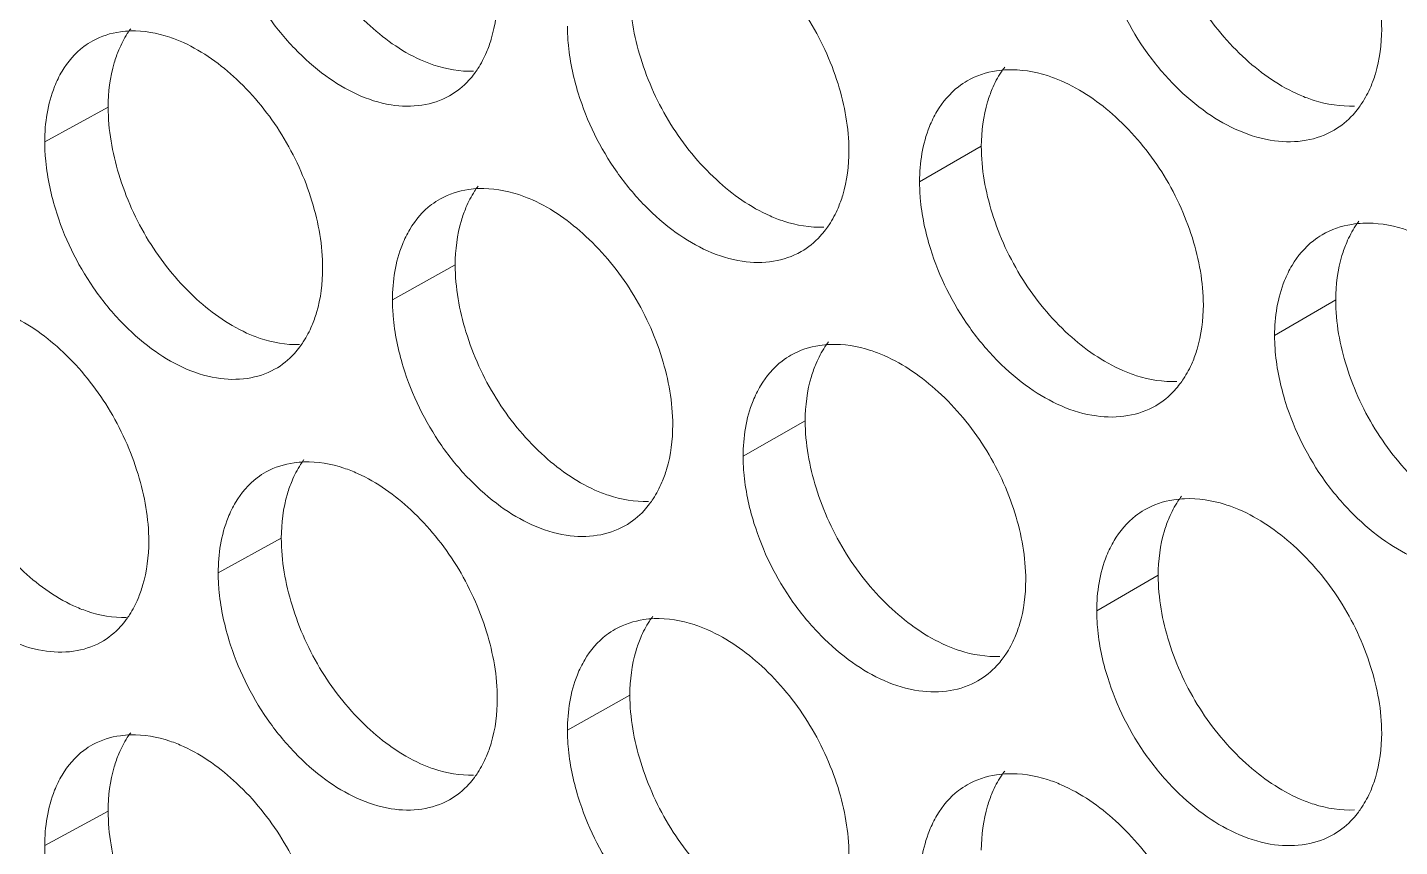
# Model space of a CAD drawing. Header units: millimetres. Extents: x 1177 to 4147, y 93 to 2194.
# Drawn here: x 2599.74 to 2615.09, y 970.61 to 979.78 of the extents above; entities that cross this region are included whole.
import ezdxf

# ---------------------------------------------------------------- set-up
doc = ezdxf.new("R2010")
doc.units = ezdxf.units.MM
doc.header["$LTSCALE"] = 0.1
doc.layers.get('0').update_dxf_attribs({"lineweight": 13})
doc.layers.add('标注', color=251, linetype='Continuous', lineweight=9)

# ---------------------------------------------------------------- blocks, each defined once
blk = doc.blocks.new('02')
at = {"layer": '标注'}
for p, q in [((4484.335, 989.678), (4483.321, 989.125)), ((4484.335, 989.678), (4483.321, 989.125)), ((4498.293, 989.052), (4497.306, 988.487)), ((4489.883, 987.157), (4488.88, 986.6)), ((4489.883, 987.157), (4488.88, 986.6)), ((4503.958, 986.597), (4502.981, 986.028)), ((4495.478, 984.664), (4494.485, 984.101)), ((4495.478, 984.664), (4494.485, 984.101)), ((4487.103, 982.789), (4486.094, 982.234)), ((4501.12, 982.196), (4500.138, 981.629)), ((4501.12, 982.196), (4500.138, 981.629)), ((4492.675, 980.282), (4491.677, 979.722)), ((4484.335, 978.428), (4483.321, 977.875))]:
    blk.add_line(p, q, dxfattribs=at)
for points, knots in [([(4504.693, 990.921), (4504.693, 991.282), (4504.554, 992.032), (4504.069, 993.067), (4503.343, 993.933), (4502.731, 994.359), (4502.412, 994.496)], [0, 0, 0, 0, 0.244084, 0.506123, 0.764903, 1, 1, 1, 1]), ([(4487.103, 994.039), (4487.103, 993.677), (4487.238, 992.927), (4487.708, 991.887), (4488.413, 991.012), (4489.012, 990.577), (4489.326, 990.435)], [0, 0, 0, 0, 0.245252, 0.508241, 0.76674, 1, 1, 1, 1]), ([(4501.12, 993.446), (4501.12, 993.085), (4501.257, 992.335), (4501.739, 991.299), (4502.46, 990.432), (4503.071, 990.006), (4503.389, 989.869)], [0, 0, 0, 0, 0.244389, 0.506579, 0.765197, 1, 1, 1, 1]), ([(4496.176, 988.982), (4496.176, 989.343), (4496.039, 990.093), (4495.56, 991.131), (4494.844, 992.002), (4494.239, 992.433), (4493.923, 992.573)], [0, 0, 0, 0, 0.244599, 0.507118, 0.765827, 1, 1, 1, 1]), ([(4486.266, 992.413), (4486.403, 991.965), (4486.713, 991.323), (4487.297, 990.609), (4487.918, 990.055), (4488.634, 989.698), (4489.344, 989.682), (4489.655, 989.783), (4489.789, 989.858)], [0, 0, 0, 0, 0.289156, 0.431962, 0.567662, 0.803187, 0.90495, 1, 1, 1, 1]), ([(4500.313, 991.81), (4500.453, 991.361), (4500.774, 990.717), (4501.376, 990.008), (4502.016, 989.46), (4502.755, 989.117), (4503.479, 989.119), (4503.795, 989.23), (4503.931, 989.31)], [0, 0, 0, 0, 0.287059, 0.429226, 0.56464, 0.800871, 0.903676, 1, 1, 1, 1]), ([(4490.384, 990.556), (4490.412, 990.624), (4490.517, 990.918), (4490.556, 991.234), (4490.556, 991.473)], [0, 0, 0, 0, 0.234713, 1, 1, 1, 1]), ([(4492.675, 991.532), (4492.675, 991.171), (4492.811, 990.421), (4493.285, 989.382), (4493.997, 988.51), (4494.601, 988.078), (4494.917, 987.939)], [0, 0, 0, 0, 0.244904, 0.507573, 0.76612, 1, 1, 1, 1]), ([(4484.69, 990.896), (4484.637, 990.894), (4484.429, 990.878), (4484.225, 990.814), (4484.09, 990.74)], [0, 0, 0, 0, 0.258563, 1, 1, 1, 1]), ([(4484.69, 990.896), (4484.637, 990.894), (4484.429, 990.878), (4484.225, 990.814), (4484.09, 990.74)], [0, 0, 0, 0, 0.258563, 1, 1, 1, 1]), ([(4484.695, 990.93), (4484.676, 990.905), (4484.603, 990.799), (4484.544, 990.683), (4484.506, 990.594)], [0, 0, 0, 0, 0.243214, 1, 1, 1, 1]), ([(4484.695, 990.93), (4484.676, 990.905), (4484.603, 990.799), (4484.544, 990.683), (4484.506, 990.594)], [0, 0, 0, 0, 0.243214, 1, 1, 1, 1]), ([(4485.539, 990.71), (4485.468, 990.742), (4485.198, 990.85), (4484.903, 990.902), (4484.69, 990.896)], [0, 0, 0, 0, 0.267618, 1, 1, 1, 1]), ([(4485.539, 990.71), (4485.468, 990.742), (4485.198, 990.85), (4484.903, 990.902), (4484.69, 990.896)], [0, 0, 0, 0, 0.267618, 1, 1, 1, 1]), ([(4491.677, 990.972), (4491.677, 990.886), (4491.693, 990.524), (4491.768, 990.165), (4491.85, 989.902)], [0, 0, 0, 0, 0.238976, 1, 1, 1, 1]), ([(4504.517, 990.003), (4504.546, 990.07), (4504.653, 990.365), (4504.693, 990.682), (4504.693, 990.921)], [0, 0, 0, 0, 0.235457, 1, 1, 1, 1]), ([(4484.09, 990.74), (4484.04, 990.713), (4483.844, 990.586), (4483.688, 990.402), (4483.598, 990.251)], [0, 0, 0, 0, 0.24404, 1, 1, 1, 1]), ([(4484.09, 990.74), (4484.04, 990.713), (4483.844, 990.586), (4483.688, 990.402), (4483.598, 990.251)], [0, 0, 0, 0, 0.24404, 1, 1, 1, 1]), ([(4484.506, 990.594), (4484.477, 990.526), (4484.373, 990.232), (4484.335, 989.916), (4484.335, 989.678)], [0, 0, 0, 0, 0.234326, 1, 1, 1, 1]), ([(4484.506, 990.594), (4484.477, 990.526), (4484.373, 990.232), (4484.335, 989.916), (4484.335, 989.678)], [0, 0, 0, 0, 0.234326, 1, 1, 1, 1]), ([(4487.764, 987.103), (4487.764, 987.465), (4487.629, 988.215), (4487.157, 989.255), (4486.451, 990.13), (4485.852, 990.567), (4485.539, 990.71)], [0, 0, 0, 0, 0.245121, 0.508123, 0.76676, 1, 1, 1, 1]), ([(4487.764, 987.103), (4487.764, 987.465), (4487.629, 988.215), (4487.157, 989.255), (4486.451, 990.13), (4485.852, 990.567), (4485.539, 990.71)], [0, 0, 0, 0, 0.245121, 0.508123, 0.76676, 1, 1, 1, 1]), ([(4490.19, 990.214), (4490.209, 990.24), (4490.284, 990.348), (4490.345, 990.465), (4490.384, 990.556)], [0, 0, 0, 0, 0.24338, 1, 1, 1, 1]), ([(4489.326, 990.435), (4489.397, 990.403), (4489.668, 990.297), (4489.964, 990.245), (4490.177, 990.253)], [0, 0, 0, 0, 0.267181, 1, 1, 1, 1]), ([(4498.667, 990.317), (4498.647, 990.291), (4498.57, 990.182), (4498.507, 990.063), (4498.468, 989.97)], [0, 0, 0, 0, 0.243602, 1, 1, 1, 1]), ([(4483.598, 990.251), (4483.552, 990.174), (4483.382, 989.823), (4483.321, 989.424), (4483.321, 989.125)], [0, 0, 0, 0, 0.23034, 1, 1, 1, 1]), ([(4483.598, 990.251), (4483.552, 990.174), (4483.382, 989.823), (4483.321, 989.424), (4483.321, 989.125)], [0, 0, 0, 0, 0.23034, 1, 1, 1, 1]), ([(4489.789, 989.858), (4489.905, 989.923), (4490.048, 990.039), (4490.162, 990.177), (4490.19, 990.214)], [0, 0, 0, 0, 0.743342, 1, 1, 1, 1]), ([(4498.069, 990.099), (4498.02, 990.071), (4497.827, 989.942), (4497.673, 989.759), (4497.584, 989.609)], [0, 0, 0, 0, 0.244683, 1, 1, 1, 1]), ([(4498.704, 990.274), (4498.647, 990.272), (4498.427, 990.252), (4498.211, 990.181), (4498.069, 990.099)], [0, 0, 0, 0, 0.258662, 1, 1, 1, 1]), ([(4499.57, 990.098), (4499.498, 990.13), (4499.221, 990.235), (4498.921, 990.283), (4498.704, 990.274)], [0, 0, 0, 0, 0.266742, 1, 1, 1, 1]), ([(4501.842, 986.518), (4501.842, 986.879), (4501.704, 987.629), (4501.221, 988.665), (4500.499, 989.532), (4499.889, 989.96), (4499.57, 990.098)], [0, 0, 0, 0, 0.244255, 0.506454, 0.76521, 1, 1, 1, 1]), ([(4491.85, 989.902), (4491.988, 989.454), (4492.302, 988.811), (4492.894, 988.099), (4493.522, 987.547), (4494.247, 987.196), (4494.963, 987.187), (4495.276, 987.292), (4495.411, 987.369)], [0, 0, 0, 0, 0.288311, 0.430859, 0.566442, 0.80225, 0.904434, 1, 1, 1, 1]), ([(4498.468, 989.97), (4498.439, 989.902), (4498.333, 989.607), (4498.293, 989.291), (4498.293, 989.052)], [0, 0, 0, 0, 0.235071, 1, 1, 1, 1]), ([(4504.32, 989.661), (4504.339, 989.686), (4504.415, 989.794), (4504.477, 989.911), (4504.517, 990.003)], [0, 0, 0, 0, 0.243945, 1, 1, 1, 1]), ([(4484.335, 989.678), (4484.335, 989.316), (4484.469, 988.565), (4484.937, 987.524), (4485.639, 986.648), (4486.236, 986.211), (4486.549, 986.068)], [0, 0, 0, 0, 0.245427, 0.508577, 0.767052, 1, 1, 1, 1]), ([(4484.335, 989.678), (4484.335, 989.316), (4484.469, 988.565), (4484.937, 987.524), (4485.639, 986.648), (4486.236, 986.211), (4486.549, 986.068)], [0, 0, 0, 0, 0.245427, 0.508577, 0.767052, 1, 1, 1, 1]), ([(4503.389, 989.869), (4503.462, 989.837), (4503.74, 989.734), (4504.041, 989.686), (4504.258, 989.696)], [0, 0, 0, 0, 0.266325, 1, 1, 1, 1]), ([(4503.931, 989.31), (4504.044, 989.376), (4504.182, 989.489), (4504.293, 989.625), (4504.32, 989.661)], [0, 0, 0, 0, 0.744227, 1, 1, 1, 1]), ([(4497.584, 989.609), (4497.538, 989.532), (4497.367, 989.182), (4497.306, 988.785), (4497.306, 988.487)], [0, 0, 0, 0, 0.231548, 1, 1, 1, 1]), ([(4483.321, 989.125), (4483.321, 989.038), (4483.337, 988.676), (4483.412, 988.317), (4483.492, 988.053)], [0, 0, 0, 0, 0.23887, 1, 1, 1, 1]), ([(4483.321, 989.125), (4483.321, 989.038), (4483.337, 988.676), (4483.412, 988.317), (4483.492, 988.053)], [0, 0, 0, 0, 0.23887, 1, 1, 1, 1]), ([(4498.293, 989.052), (4498.293, 988.69), (4498.43, 987.941), (4498.909, 986.904), (4499.627, 986.035), (4500.236, 985.607), (4500.554, 985.469)], [0, 0, 0, 0, 0.24456, 0.50691, 0.765504, 1, 1, 1, 1]), ([(4496.002, 988.065), (4496.031, 988.132), (4496.137, 988.427), (4496.176, 988.743), (4496.176, 988.982)], [0, 0, 0, 0, 0.235011, 1, 1, 1, 1]), ([(4490.26, 988.378), (4490.205, 988.376), (4489.993, 988.358), (4489.784, 988.291), (4489.646, 988.214)], [0, 0, 0, 0, 0.258601, 1, 1, 1, 1]), ([(4490.26, 988.378), (4490.205, 988.376), (4489.993, 988.358), (4489.784, 988.291), (4489.646, 988.214)], [0, 0, 0, 0, 0.258601, 1, 1, 1, 1]), ([(4490.248, 988.415), (4490.229, 988.39), (4490.155, 988.282), (4490.094, 988.166), (4490.055, 988.074)], [0, 0, 0, 0, 0.243364, 1, 1, 1, 1]), ([(4490.248, 988.415), (4490.229, 988.39), (4490.155, 988.282), (4490.094, 988.166), (4490.055, 988.074)], [0, 0, 0, 0, 0.243364, 1, 1, 1, 1]), ([(4491.116, 988.195), (4491.045, 988.227), (4490.772, 988.334), (4490.475, 988.385), (4490.26, 988.378)], [0, 0, 0, 0, 0.267261, 1, 1, 1, 1]), ([(4491.116, 988.195), (4491.045, 988.227), (4490.772, 988.334), (4490.475, 988.385), (4490.26, 988.378)], [0, 0, 0, 0, 0.267261, 1, 1, 1, 1]), ([(4497.306, 988.487), (4497.306, 988.401), (4497.322, 988.038), (4497.398, 987.68), (4497.48, 987.417)], [0, 0, 0, 0, 0.239048, 1, 1, 1, 1]), ([(4489.646, 988.214), (4489.597, 988.186), (4489.402, 988.059), (4489.247, 987.876), (4489.157, 987.725)], [0, 0, 0, 0, 0.244306, 1, 1, 1, 1]), ([(4489.646, 988.214), (4489.597, 988.186), (4489.402, 988.059), (4489.247, 987.876), (4489.157, 987.725)], [0, 0, 0, 0, 0.244306, 1, 1, 1, 1]), ([(4493.36, 984.599), (4493.36, 984.961), (4493.224, 985.711), (4492.747, 986.749), (4492.035, 987.621), (4491.432, 988.055), (4491.116, 988.195)], [0, 0, 0, 0, 0.244772, 0.507452, 0.766137, 1, 1, 1, 1]), ([(4493.36, 984.599), (4493.36, 984.961), (4493.224, 985.711), (4492.747, 986.749), (4492.035, 987.621), (4491.432, 988.055), (4491.116, 988.195)], [0, 0, 0, 0, 0.244772, 0.507452, 0.766137, 1, 1, 1, 1]), ([(4483.492, 988.053), (4483.628, 987.606), (4483.936, 986.964), (4484.517, 986.249), (4485.134, 985.694), (4485.845, 985.334), (4486.552, 985.315), (4486.862, 985.414), (4486.996, 985.488)], [0, 0, 0, 0, 0.289581, 0.432519, 0.568278, 0.803661, 0.905212, 1, 1, 1, 1]), ([(4483.492, 988.053), (4483.628, 987.606), (4483.936, 986.964), (4484.517, 986.249), (4485.134, 985.694), (4485.845, 985.334), (4486.552, 985.315), (4486.862, 985.414), (4486.996, 985.488)], [0, 0, 0, 0, 0.289581, 0.432519, 0.568278, 0.803661, 0.905212, 1, 1, 1, 1]), ([(4490.055, 988.074), (4490.027, 988.007), (4489.922, 987.712), (4489.883, 987.396), (4489.883, 987.157)], [0, 0, 0, 0, 0.234624, 1, 1, 1, 1]), ([(4490.055, 988.074), (4490.027, 988.007), (4489.922, 987.712), (4489.883, 987.396), (4489.883, 987.157)], [0, 0, 0, 0, 0.234624, 1, 1, 1, 1]), ([(4494.917, 987.939), (4494.988, 987.907), (4495.262, 987.801), (4495.56, 987.752), (4495.775, 987.76)], [0, 0, 0, 0, 0.266833, 1, 1, 1, 1]), ([(4495.803, 987.718), (4495.823, 987.744), (4495.9, 987.853), (4495.962, 987.972), (4496.002, 988.065)], [0, 0, 0, 0, 0.243534, 1, 1, 1, 1]), ([(4489.157, 987.725), (4489.111, 987.648), (4488.94, 987.297), (4488.88, 986.899), (4488.88, 986.6)], [0, 0, 0, 0, 0.230825, 1, 1, 1, 1]), ([(4489.157, 987.725), (4489.111, 987.648), (4488.94, 987.297), (4488.88, 986.899), (4488.88, 986.6)], [0, 0, 0, 0, 0.230825, 1, 1, 1, 1]), ([(4495.411, 987.369), (4495.525, 987.433), (4495.664, 987.547), (4495.776, 987.683), (4495.803, 987.718)], [0, 0, 0, 0, 0.743822, 1, 1, 1, 1]), ([(4504.391, 987.822), (4504.332, 987.82), (4504.107, 987.798), (4503.886, 987.723), (4503.742, 987.639)], [0, 0, 0, 0, 0.258706, 1, 1, 1, 1]), ([(4504.329, 987.858), (4504.31, 987.832), (4504.235, 987.725), (4504.173, 987.608), (4504.134, 987.516)], [0, 0, 0, 0, 0.243924, 1, 1, 1, 1]), ([(4505.264, 987.65), (4505.191, 987.681), (4504.912, 987.785), (4504.609, 987.832), (4504.391, 987.822)], [0, 0, 0, 0, 0.266406, 1, 1, 1, 1]), ([(4503.742, 987.639), (4503.693, 987.61), (4503.502, 987.481), (4503.349, 987.298), (4503.26, 987.148)], [0, 0, 0, 0, 0.244922, 1, 1, 1, 1]), ([(4504.134, 987.516), (4504.105, 987.449), (4503.998, 987.154), (4503.958, 986.837), (4503.958, 986.597)], [0, 0, 0, 0, 0.235368, 1, 1, 1, 1]), ([(4497.48, 987.417), (4497.62, 986.968), (4497.939, 986.325), (4498.537, 985.615), (4499.173, 985.066), (4499.907, 984.72), (4500.629, 984.719), (4500.944, 984.827), (4501.08, 984.906)], [0, 0, 0, 0, 0.287474, 0.429768, 0.565237, 0.801327, 0.903927, 1, 1, 1, 1]), ([(4487.592, 986.187), (4487.621, 986.254), (4487.725, 986.549), (4487.764, 986.864), (4487.764, 987.103)], [0, 0, 0, 0, 0.234564, 1, 1, 1, 1]), ([(4487.592, 986.187), (4487.621, 986.254), (4487.725, 986.549), (4487.764, 986.864), (4487.764, 987.103)], [0, 0, 0, 0, 0.234564, 1, 1, 1, 1]), ([(4489.883, 987.157), (4489.883, 986.796), (4490.018, 986.046), (4490.491, 985.006), (4491.199, 984.133), (4491.801, 983.699), (4492.115, 983.559)], [0, 0, 0, 0, 0.245078, 0.507907, 0.76643, 1, 1, 1, 1]), ([(4489.883, 987.157), (4489.883, 986.796), (4490.018, 986.046), (4490.491, 985.006), (4491.199, 984.133), (4491.801, 983.699), (4492.115, 983.559)], [0, 0, 0, 0, 0.245078, 0.507907, 0.76643, 1, 1, 1, 1]), ([(4503.26, 987.148), (4503.214, 987.071), (4503.043, 986.722), (4502.981, 986.326), (4502.981, 986.028)], [0, 0, 0, 0, 0.232026, 1, 1, 1, 1]), ([(4488.88, 986.6), (4488.88, 986.513), (4488.896, 986.151), (4488.971, 985.793), (4489.052, 985.529)], [0, 0, 0, 0, 0.23894, 1, 1, 1, 1]), ([(4488.88, 986.6), (4488.88, 986.513), (4488.896, 986.151), (4488.971, 985.793), (4489.052, 985.529)], [0, 0, 0, 0, 0.23894, 1, 1, 1, 1]), ([(4503.958, 986.597), (4503.958, 986.236), (4504.096, 985.487), (4504.579, 984.452), (4505.304, 983.586), (4505.917, 983.161), (4506.237, 983.025)], [0, 0, 0, 0, 0.244219, 0.506251, 0.764892, 1, 1, 1, 1]), ([(4501.667, 985.6), (4501.696, 985.668), (4501.802, 985.962), (4501.842, 986.279), (4501.842, 986.518)], [0, 0, 0, 0, 0.235309, 1, 1, 1, 1]), ([(4484.984, 982.74), (4484.984, 983.101), (4484.849, 983.852), (4484.379, 984.893), (4483.676, 985.77), (4483.08, 986.208), (4482.768, 986.352)], [0, 0, 0, 0, 0.245297, 0.50846, 0.767072, 1, 1, 1, 1]), ([(4487.4, 985.847), (4487.419, 985.873), (4487.493, 985.98), (4487.554, 986.096), (4487.592, 986.187)], [0, 0, 0, 0, 0.243304, 1, 1, 1, 1]), ([(4487.4, 985.847), (4487.419, 985.873), (4487.493, 985.98), (4487.554, 986.096), (4487.592, 986.187)], [0, 0, 0, 0, 0.243304, 1, 1, 1, 1]), ([(4486.549, 986.068), (4486.619, 986.036), (4486.889, 985.929), (4487.183, 985.877), (4487.396, 985.884)], [0, 0, 0, 0, 0.267358, 1, 1, 1, 1]), ([(4486.549, 986.068), (4486.619, 986.036), (4486.889, 985.929), (4487.183, 985.877), (4487.396, 985.884)], [0, 0, 0, 0, 0.267358, 1, 1, 1, 1]), ([(4502.981, 986.028), (4502.981, 985.942), (4502.998, 985.58), (4503.074, 985.222), (4503.157, 984.959)], [0, 0, 0, 0, 0.239121, 1, 1, 1, 1]), ([(4486.996, 985.488), (4487.114, 985.553), (4487.258, 985.67), (4487.372, 985.81), (4487.4, 985.847)], [0, 0, 0, 0, 0.743092, 1, 1, 1, 1]), ([(4486.996, 985.488), (4487.114, 985.553), (4487.258, 985.67), (4487.372, 985.81), (4487.4, 985.847)], [0, 0, 0, 0, 0.743092, 1, 1, 1, 1]), ([(4495.25, 985.714), (4495.201, 985.686), (4495.007, 985.558), (4494.853, 985.375), (4494.763, 985.224)], [0, 0, 0, 0, 0.24456, 1, 1, 1, 1]), ([(4495.25, 985.714), (4495.201, 985.686), (4495.007, 985.558), (4494.853, 985.375), (4494.763, 985.224)], [0, 0, 0, 0, 0.24456, 1, 1, 1, 1]), ([(4495.878, 985.886), (4495.821, 985.883), (4495.604, 985.864), (4495.39, 985.794), (4495.25, 985.714)], [0, 0, 0, 0, 0.258641, 1, 1, 1, 1]), ([(4495.878, 985.886), (4495.821, 985.883), (4495.604, 985.864), (4495.39, 985.794), (4495.25, 985.714)], [0, 0, 0, 0, 0.258641, 1, 1, 1, 1]), ([(4495.849, 985.927), (4495.83, 985.901), (4495.753, 985.792), (4495.691, 985.674), (4495.652, 985.581)], [0, 0, 0, 0, 0.243518, 1, 1, 1, 1]), ([(4495.849, 985.927), (4495.83, 985.901), (4495.753, 985.792), (4495.691, 985.674), (4495.652, 985.581)], [0, 0, 0, 0, 0.243518, 1, 1, 1, 1]), ([(4496.741, 985.707), (4496.668, 985.739), (4496.393, 985.844), (4496.094, 985.894), (4495.878, 985.886)], [0, 0, 0, 0, 0.266913, 1, 1, 1, 1]), ([(4496.741, 985.707), (4496.668, 985.739), (4496.393, 985.844), (4496.094, 985.894), (4495.878, 985.886)], [0, 0, 0, 0, 0.266913, 1, 1, 1, 1]), ([(4489.052, 985.529), (4489.189, 985.081), (4489.502, 984.438), (4490.089, 983.726), (4490.714, 983.173), (4491.435, 982.818), (4492.147, 982.806), (4492.459, 982.909), (4492.594, 982.985)], [0, 0, 0, 0, 0.288732, 0.431409, 0.567051, 0.802717, 0.904691, 1, 1, 1, 1]), ([(4489.052, 985.529), (4489.189, 985.081), (4489.502, 984.438), (4490.089, 983.726), (4490.714, 983.173), (4491.435, 982.818), (4492.147, 982.806), (4492.459, 982.909), (4492.594, 982.985)], [0, 0, 0, 0, 0.288732, 0.431409, 0.567051, 0.802717, 0.904691, 1, 1, 1, 1]), ([(4495.652, 985.581), (4495.623, 985.514), (4495.517, 985.219), (4495.478, 984.903), (4495.478, 984.664)], [0, 0, 0, 0, 0.234922, 1, 1, 1, 1]), ([(4495.652, 985.581), (4495.623, 985.514), (4495.517, 985.219), (4495.478, 984.903), (4495.478, 984.664)], [0, 0, 0, 0, 0.234922, 1, 1, 1, 1]), ([(4499.003, 982.122), (4499.003, 982.483), (4498.866, 983.233), (4498.385, 984.27), (4497.666, 985.139), (4497.058, 985.568), (4496.741, 985.707)], [0, 0, 0, 0, 0.244427, 0.506785, 0.765518, 1, 1, 1, 1]), ([(4499.003, 982.122), (4499.003, 982.483), (4498.866, 983.233), (4498.385, 984.27), (4497.666, 985.139), (4497.058, 985.568), (4496.741, 985.707)], [0, 0, 0, 0, 0.244427, 0.506785, 0.765518, 1, 1, 1, 1]), ([(4501.468, 985.255), (4501.488, 985.281), (4501.564, 985.389), (4501.627, 985.508), (4501.667, 985.6)], [0, 0, 0, 0, 0.243785, 1, 1, 1, 1]), ([(4481.579, 985.322), (4481.579, 984.96), (4481.713, 984.21), (4482.178, 983.168), (4482.877, 982.29), (4483.471, 981.851), (4483.783, 981.708)], [0, 0, 0, 0, 0.245602, 0.508914, 0.767364, 1, 1, 1, 1]), ([(4500.554, 985.469), (4500.626, 985.437), (4500.902, 985.333), (4501.202, 985.285), (4501.419, 985.294)], [0, 0, 0, 0, 0.266492, 1, 1, 1, 1]), ([(4494.763, 985.224), (4494.717, 985.147), (4494.547, 984.797), (4494.485, 984.4), (4494.485, 984.101)], [0, 0, 0, 0, 0.231308, 1, 1, 1, 1]), ([(4494.763, 985.224), (4494.717, 985.147), (4494.547, 984.797), (4494.485, 984.4), (4494.485, 984.101)], [0, 0, 0, 0, 0.231308, 1, 1, 1, 1]), ([(4501.08, 984.906), (4501.192, 984.971), (4501.33, 985.084), (4501.441, 985.219), (4501.468, 985.255)], [0, 0, 0, 0, 0.744134, 1, 1, 1, 1]), ([(4503.157, 984.959), (4503.298, 984.51), (4503.621, 983.865), (4504.227, 983.158), (4504.871, 982.611), (4505.614, 982.271), (4506.341, 982.277), (4506.658, 982.39), (4506.795, 982.47)], [0, 0, 0, 0, 0.286646, 0.428688, 0.564047, 0.800418, 0.903427, 1, 1, 1, 1]), ([(4495.478, 984.664), (4495.478, 984.302), (4495.615, 983.552), (4496.091, 982.515), (4496.806, 981.644), (4497.412, 981.214), (4497.729, 981.075)], [0, 0, 0, 0, 0.244732, 0.507241, 0.765812, 1, 1, 1, 1]), ([(4495.478, 984.664), (4495.478, 984.302), (4495.615, 983.552), (4496.091, 982.515), (4496.806, 981.644), (4497.412, 981.214), (4497.729, 981.075)], [0, 0, 0, 0, 0.244732, 0.507241, 0.765812, 1, 1, 1, 1]), ([(4493.187, 983.682), (4493.216, 983.75), (4493.321, 984.044), (4493.36, 984.36), (4493.36, 984.599)], [0, 0, 0, 0, 0.234862, 1, 1, 1, 1]), ([(4493.187, 983.682), (4493.216, 983.75), (4493.321, 984.044), (4493.36, 984.36), (4493.36, 984.599)], [0, 0, 0, 0, 0.234862, 1, 1, 1, 1]), ([(4487.469, 984.008), (4487.415, 984.007), (4487.205, 983.989), (4486.999, 983.924), (4486.862, 983.849)], [0, 0, 0, 0, 0.258582, 1, 1, 1, 1]), ([(4487.465, 984.045), (4487.447, 984.019), (4487.373, 983.912), (4487.313, 983.796), (4487.275, 983.706)], [0, 0, 0, 0, 0.243288, 1, 1, 1, 1]), ([(4488.322, 983.824), (4488.25, 983.856), (4487.979, 983.963), (4487.683, 984.015), (4487.469, 984.008)], [0, 0, 0, 0, 0.267438, 1, 1, 1, 1]), ([(4494.485, 984.101), (4494.485, 984.015), (4494.502, 983.653), (4494.577, 983.294), (4494.659, 983.031)], [0, 0, 0, 0, 0.239012, 1, 1, 1, 1]), ([(4494.485, 984.101), (4494.485, 984.015), (4494.502, 983.653), (4494.577, 983.294), (4494.659, 983.031)], [0, 0, 0, 0, 0.239012, 1, 1, 1, 1]), ([(4486.862, 983.849), (4486.812, 983.821), (4486.617, 983.695), (4486.461, 983.511), (4486.372, 983.36)], [0, 0, 0, 0, 0.244174, 1, 1, 1, 1]), ([(4490.556, 980.223), (4490.556, 980.584), (4490.42, 981.335), (4489.946, 982.374), (4489.237, 983.248), (4488.636, 983.683), (4488.322, 983.824)], [0, 0, 0, 0, 0.244947, 0.507787, 0.766448, 1, 1, 1, 1]), ([(4480.73, 983.7), (4480.865, 983.253), (4481.171, 982.611), (4481.748, 981.896), (4482.361, 981.339), (4483.069, 980.977), (4483.772, 980.954), (4484.081, 981.051), (4484.214, 981.124)], [0, 0, 0, 0, 0.290009, 0.433078, 0.568897, 0.804139, 0.905475, 1, 1, 1, 1]), ([(4487.275, 983.706), (4487.246, 983.638), (4487.142, 983.344), (4487.103, 983.028), (4487.103, 982.789)], [0, 0, 0, 0, 0.234476, 1, 1, 1, 1]), ([(4492.115, 983.559), (4492.187, 983.527), (4492.459, 983.421), (4492.756, 983.37), (4492.97, 983.378)], [0, 0, 0, 0, 0.267006, 1, 1, 1, 1]), ([(4492.115, 983.559), (4492.187, 983.527), (4492.459, 983.421), (4492.756, 983.37), (4492.97, 983.378)], [0, 0, 0, 0, 0.267006, 1, 1, 1, 1]), ([(4492.991, 983.338), (4493.01, 983.364), (4493.086, 983.472), (4493.148, 983.59), (4493.187, 983.682)], [0, 0, 0, 0, 0.243456, 1, 1, 1, 1]), ([(4492.991, 983.338), (4493.01, 983.364), (4493.086, 983.472), (4493.148, 983.59), (4493.187, 983.682)], [0, 0, 0, 0, 0.243456, 1, 1, 1, 1]), ([(4486.372, 983.36), (4486.326, 983.283), (4486.155, 982.931), (4486.094, 982.533), (4486.094, 982.234)], [0, 0, 0, 0, 0.230583, 1, 1, 1, 1]), ([(4492.594, 982.985), (4492.709, 983.05), (4492.85, 983.164), (4492.963, 983.302), (4492.991, 983.338)], [0, 0, 0, 0, 0.743585, 1, 1, 1, 1]), ([(4492.594, 982.985), (4492.709, 983.05), (4492.85, 983.164), (4492.963, 983.302), (4492.991, 983.338)], [0, 0, 0, 0, 0.743585, 1, 1, 1, 1]), ([(4501.541, 983.42), (4501.484, 983.418), (4501.261, 983.397), (4501.043, 983.324), (4500.9, 983.241)], [0, 0, 0, 0, 0.258684, 1, 1, 1, 1]), ([(4501.541, 983.42), (4501.484, 983.418), (4501.261, 983.397), (4501.043, 983.324), (4500.9, 983.241)], [0, 0, 0, 0, 0.258684, 1, 1, 1, 1]), ([(4501.492, 983.459), (4501.473, 983.433), (4501.397, 983.325), (4501.334, 983.207), (4501.295, 983.115)], [0, 0, 0, 0, 0.243764, 1, 1, 1, 1]), ([(4501.492, 983.459), (4501.473, 983.433), (4501.397, 983.325), (4501.334, 983.207), (4501.295, 983.115)], [0, 0, 0, 0, 0.243764, 1, 1, 1, 1]), ([(4502.412, 983.246), (4502.339, 983.277), (4502.061, 983.381), (4501.759, 983.429), (4501.541, 983.42)], [0, 0, 0, 0, 0.266573, 1, 1, 1, 1]), ([(4502.412, 983.246), (4502.339, 983.277), (4502.061, 983.381), (4501.759, 983.429), (4501.541, 983.42)], [0, 0, 0, 0, 0.266573, 1, 1, 1, 1]), ([(4500.9, 983.241), (4500.851, 983.212), (4500.659, 983.083), (4500.505, 982.9), (4500.416, 982.75)], [0, 0, 0, 0, 0.244804, 1, 1, 1, 1]), ([(4500.9, 983.241), (4500.851, 983.212), (4500.659, 983.083), (4500.505, 982.9), (4500.416, 982.75)], [0, 0, 0, 0, 0.244804, 1, 1, 1, 1]), ([(4501.295, 983.115), (4501.266, 983.047), (4501.16, 982.752), (4501.12, 982.436), (4501.12, 982.196)], [0, 0, 0, 0, 0.235219, 1, 1, 1, 1]), ([(4501.295, 983.115), (4501.266, 983.047), (4501.16, 982.752), (4501.12, 982.436), (4501.12, 982.196)], [0, 0, 0, 0, 0.235219, 1, 1, 1, 1]), ([(4504.693, 979.671), (4504.693, 980.032), (4504.554, 980.782), (4504.069, 981.817), (4503.343, 982.683), (4502.731, 983.109), (4502.412, 983.246)], [0, 0, 0, 0, 0.244084, 0.506123, 0.764903, 1, 1, 1, 1]), ([(4504.693, 979.671), (4504.693, 980.032), (4504.554, 980.782), (4504.069, 981.817), (4503.343, 982.683), (4502.731, 983.109), (4502.412, 983.246)], [0, 0, 0, 0, 0.244084, 0.506123, 0.764903, 1, 1, 1, 1]), ([(4494.659, 983.031), (4494.798, 982.583), (4495.115, 981.939), (4495.709, 981.229), (4496.342, 980.678), (4497.071, 980.329), (4497.79, 980.325), (4498.104, 980.431), (4498.239, 980.509)], [0, 0, 0, 0, 0.287891, 0.430312, 0.565838, 0.801787, 0.904179, 1, 1, 1, 1]), ([(4494.659, 983.031), (4494.798, 982.583), (4495.115, 981.939), (4495.709, 981.229), (4496.342, 980.678), (4497.071, 980.329), (4497.79, 980.325), (4498.104, 980.431), (4498.239, 980.509)], [0, 0, 0, 0, 0.287891, 0.430312, 0.565838, 0.801787, 0.904179, 1, 1, 1, 1]), ([(4484.813, 981.824), (4484.841, 981.891), (4484.945, 982.186), (4484.984, 982.501), (4484.984, 982.74)], [0, 0, 0, 0, 0.234415, 1, 1, 1, 1]), ([(4487.103, 982.789), (4487.103, 982.427), (4487.238, 981.677), (4487.708, 980.637), (4488.413, 979.762), (4489.012, 979.327), (4489.326, 979.185)], [0, 0, 0, 0, 0.245252, 0.508241, 0.76674, 1, 1, 1, 1]), ([(4500.416, 982.75), (4500.37, 982.673), (4500.199, 982.324), (4500.138, 981.927), (4500.138, 981.629)], [0, 0, 0, 0, 0.231788, 1, 1, 1, 1]), ([(4500.416, 982.75), (4500.37, 982.673), (4500.199, 982.324), (4500.138, 981.927), (4500.138, 981.629)], [0, 0, 0, 0, 0.231788, 1, 1, 1, 1]), ([(4486.094, 982.234), (4486.094, 982.148), (4486.111, 981.785), (4486.185, 981.426), (4486.266, 981.163)], [0, 0, 0, 0, 0.238905, 1, 1, 1, 1]), ([(4498.829, 981.204), (4498.858, 981.272), (4498.964, 981.566), (4499.003, 981.883), (4499.003, 982.122)], [0, 0, 0, 0, 0.23516, 1, 1, 1, 1]), ([(4498.829, 981.204), (4498.858, 981.272), (4498.964, 981.566), (4499.003, 981.883), (4499.003, 982.122)], [0, 0, 0, 0, 0.23516, 1, 1, 1, 1]), ([(4501.12, 982.196), (4501.12, 981.835), (4501.257, 981.085), (4501.739, 980.049), (4502.46, 979.182), (4503.071, 978.756), (4503.389, 978.619)], [0, 0, 0, 0, 0.244389, 0.506579, 0.765197, 1, 1, 1, 1]), ([(4501.12, 982.196), (4501.12, 981.835), (4501.257, 981.085), (4501.739, 980.049), (4502.46, 979.182), (4503.071, 978.756), (4503.389, 978.619)], [0, 0, 0, 0, 0.244389, 0.506579, 0.765197, 1, 1, 1, 1]), ([(4484.623, 981.487), (4484.641, 981.512), (4484.715, 981.618), (4484.775, 981.734), (4484.813, 981.824)], [0, 0, 0, 0, 0.24323, 1, 1, 1, 1]), ([(4483.783, 981.708), (4483.853, 981.676), (4484.122, 981.568), (4484.415, 981.515), (4484.627, 981.521)], [0, 0, 0, 0, 0.267537, 1, 1, 1, 1]), ([(4493.043, 981.543), (4493.024, 981.517), (4492.948, 981.409), (4492.887, 981.291), (4492.848, 981.2)], [0, 0, 0, 0, 0.24344, 1, 1, 1, 1]), ([(4500.138, 981.629), (4500.138, 981.543), (4500.154, 981.181), (4500.23, 980.823), (4500.313, 980.56)], [0, 0, 0, 0, 0.239084, 1, 1, 1, 1]), ([(4500.138, 981.629), (4500.138, 981.543), (4500.154, 981.181), (4500.23, 980.823), (4500.313, 980.56)], [0, 0, 0, 0, 0.239084, 1, 1, 1, 1]), ([(4484.214, 981.124), (4484.334, 981.189), (4484.479, 981.307), (4484.595, 981.449), (4484.623, 981.487)], [0, 0, 0, 0, 0.742834, 1, 1, 1, 1]), ([(4492.442, 981.336), (4492.393, 981.308), (4492.199, 981.18), (4492.044, 980.997), (4491.954, 980.846)], [0, 0, 0, 0, 0.244434, 1, 1, 1, 1]), ([(4493.063, 981.503), (4493.007, 981.501), (4492.793, 981.482), (4492.581, 981.414), (4492.442, 981.336)], [0, 0, 0, 0, 0.25862, 1, 1, 1, 1]), ([(4493.923, 981.323), (4493.851, 981.355), (4493.577, 981.461), (4493.279, 981.511), (4493.063, 981.503)], [0, 0, 0, 0, 0.267086, 1, 1, 1, 1]), ([(4496.176, 977.732), (4496.176, 978.093), (4496.039, 978.843), (4495.56, 979.881), (4494.844, 980.752), (4494.239, 981.183), (4493.923, 981.323)], [0, 0, 0, 0, 0.244599, 0.507118, 0.765827, 1, 1, 1, 1]), ([(4486.266, 981.163), (4486.403, 980.715), (4486.713, 980.073), (4487.297, 979.359), (4487.918, 978.805), (4488.634, 978.448), (4489.344, 978.432), (4489.655, 978.533), (4489.789, 978.608)], [0, 0, 0, 0, 0.289156, 0.431962, 0.567662, 0.803187, 0.90495, 1, 1, 1, 1]), ([(4492.848, 981.2), (4492.819, 981.132), (4492.714, 980.837), (4492.675, 980.521), (4492.675, 980.282)], [0, 0, 0, 0, 0.234773, 1, 1, 1, 1]), ([(4498.628, 980.856), (4498.648, 980.882), (4498.725, 980.992), (4498.789, 981.111), (4498.829, 981.204)], [0, 0, 0, 0, 0.243623, 1, 1, 1, 1]), ([(4498.628, 980.856), (4498.648, 980.882), (4498.725, 980.992), (4498.789, 981.111), (4498.829, 981.204)], [0, 0, 0, 0, 0.243623, 1, 1, 1, 1]), ([(4497.729, 981.075), (4497.801, 981.044), (4498.076, 980.939), (4498.375, 980.89), (4498.591, 980.899)], [0, 0, 0, 0, 0.266662, 1, 1, 1, 1]), ([(4497.729, 981.075), (4497.801, 981.044), (4498.076, 980.939), (4498.375, 980.89), (4498.591, 980.899)], [0, 0, 0, 0, 0.266662, 1, 1, 1, 1]), ([(4491.954, 980.846), (4491.908, 980.769), (4491.738, 980.419), (4491.677, 980.021), (4491.677, 979.722)], [0, 0, 0, 0, 0.231067, 1, 1, 1, 1]), ([(4498.239, 980.509), (4498.352, 980.574), (4498.49, 980.686), (4498.601, 980.82), (4498.628, 980.856)], [0, 0, 0, 0, 0.744037, 1, 1, 1, 1]), ([(4498.239, 980.509), (4498.352, 980.574), (4498.49, 980.686), (4498.601, 980.82), (4498.628, 980.856)], [0, 0, 0, 0, 0.744037, 1, 1, 1, 1]), ([(4500.313, 980.56), (4500.453, 980.111), (4500.774, 979.467), (4501.376, 978.758), (4502.016, 978.21), (4502.755, 977.867), (4503.479, 977.869), (4503.795, 977.98), (4503.931, 978.06)], [0, 0, 0, 0, 0.287059, 0.429226, 0.56464, 0.800871, 0.903676, 1, 1, 1, 1]), ([(4500.313, 980.56), (4500.453, 980.111), (4500.774, 979.467), (4501.376, 978.758), (4502.016, 978.21), (4502.755, 977.867), (4503.479, 977.869), (4503.795, 977.98), (4503.931, 978.06)], [0, 0, 0, 0, 0.287059, 0.429226, 0.56464, 0.800871, 0.903676, 1, 1, 1, 1]), ([(4492.675, 980.282), (4492.675, 979.921), (4492.811, 979.171), (4493.285, 978.132), (4493.997, 977.26), (4494.601, 976.828), (4494.917, 976.689)], [0, 0, 0, 0, 0.244904, 0.507573, 0.76612, 1, 1, 1, 1]), ([(4490.384, 979.306), (4490.412, 979.374), (4490.517, 979.668), (4490.556, 979.984), (4490.556, 980.223)], [0, 0, 0, 0, 0.234713, 1, 1, 1, 1]), ([(4484.69, 979.646), (4484.637, 979.644), (4484.429, 979.628), (4484.225, 979.564), (4484.09, 979.49)], [0, 0, 0, 0, 0.258563, 1, 1, 1, 1]), ([(4484.695, 979.68), (4484.676, 979.655), (4484.603, 979.549), (4484.544, 979.433), (4484.506, 979.344)], [0, 0, 0, 0, 0.243214, 1, 1, 1, 1]), ([(4485.539, 979.46), (4485.468, 979.492), (4485.198, 979.6), (4484.903, 979.652), (4484.69, 979.646)], [0, 0, 0, 0, 0.267618, 1, 1, 1, 1]), ([(4491.677, 979.722), (4491.677, 979.636), (4491.693, 979.274), (4491.768, 978.915), (4491.85, 978.652)], [0, 0, 0, 0, 0.238976, 1, 1, 1, 1]), ([(4504.517, 978.753), (4504.546, 978.82), (4504.653, 979.115), (4504.693, 979.432), (4504.693, 979.671)], [0, 0, 0, 0, 0.235457, 1, 1, 1, 1]), ([(4504.517, 978.753), (4504.546, 978.82), (4504.653, 979.115), (4504.693, 979.432), (4504.693, 979.671)], [0, 0, 0, 0, 0.235457, 1, 1, 1, 1]), ([(4484.09, 979.49), (4484.04, 979.463), (4483.844, 979.336), (4483.688, 979.152), (4483.598, 979.001)], [0, 0, 0, 0, 0.24404, 1, 1, 1, 1]), ([(4487.764, 975.853), (4487.764, 976.215), (4487.629, 976.965), (4487.157, 978.005), (4486.451, 978.88), (4485.852, 979.317), (4485.539, 979.46)], [0, 0, 0, 0, 0.245121, 0.508123, 0.76676, 1, 1, 1, 1]), ([(4484.506, 979.344), (4484.477, 979.276), (4484.373, 978.982), (4484.335, 978.666), (4484.335, 978.428)], [0, 0, 0, 0, 0.234326, 1, 1, 1, 1]), ([(4489.326, 979.185), (4489.397, 979.153), (4489.668, 979.047), (4489.964, 978.995), (4490.177, 979.003)], [0, 0, 0, 0, 0.267181, 1, 1, 1, 1]), ([(4490.19, 978.964), (4490.209, 978.99), (4490.284, 979.098), (4490.345, 979.215), (4490.384, 979.306)], [0, 0, 0, 0, 0.24338, 1, 1, 1, 1]), ([(4483.598, 979.001), (4483.552, 978.924), (4483.382, 978.573), (4483.321, 978.174), (4483.321, 977.875)], [0, 0, 0, 0, 0.23034, 1, 1, 1, 1]), ([(4489.789, 978.608), (4489.905, 978.673), (4490.048, 978.789), (4490.162, 978.927), (4490.19, 978.964)], [0, 0, 0, 0, 0.743342, 1, 1, 1, 1]), ([(4498.704, 979.024), (4498.647, 979.022), (4498.427, 979.002), (4498.211, 978.931), (4498.069, 978.849)], [0, 0, 0, 0, 0.258662, 1, 1, 1, 1]), ([(4498.667, 979.067), (4498.647, 979.041), (4498.57, 978.932), (4498.507, 978.813), (4498.468, 978.72)], [0, 0, 0, 0, 0.243602, 1, 1, 1, 1]), ([(4499.57, 978.848), (4499.498, 978.88), (4499.221, 978.985), (4498.921, 979.033), (4498.704, 979.024)], [0, 0, 0, 0, 0.266742, 1, 1, 1, 1]), ([(4498.069, 978.849), (4498.02, 978.821), (4497.827, 978.692), (4497.673, 978.509), (4497.584, 978.359)], [0, 0, 0, 0, 0.244683, 1, 1, 1, 1]), ([(4498.468, 978.72), (4498.439, 978.652), (4498.333, 978.357), (4498.293, 978.041), (4498.293, 977.802)], [0, 0, 0, 0, 0.235071, 1, 1, 1, 1]), ([(4501.842, 975.268), (4501.842, 975.629), (4501.704, 976.379), (4501.221, 977.415), (4500.499, 978.282), (4499.889, 978.71), (4499.57, 978.848)], [0, 0, 0, 0, 0.244255, 0.506454, 0.76521, 1, 1, 1, 1]), ([(4504.32, 978.411), (4504.339, 978.436), (4504.415, 978.544), (4504.477, 978.661), (4504.517, 978.753)], [0, 0, 0, 0, 0.243945, 1, 1, 1, 1]), ([(4504.32, 978.411), (4504.339, 978.436), (4504.415, 978.544), (4504.477, 978.661), (4504.517, 978.753)], [0, 0, 0, 0, 0.243945, 1, 1, 1, 1]), ([(4491.85, 978.652), (4491.988, 978.204), (4492.302, 977.561), (4492.894, 976.849), (4493.522, 976.297), (4494.247, 975.946), (4494.963, 975.937), (4495.276, 976.042), (4495.411, 976.119)], [0, 0, 0, 0, 0.288311, 0.430859, 0.566442, 0.80225, 0.904434, 1, 1, 1, 1]), ([(4503.389, 978.619), (4503.462, 978.587), (4503.74, 978.484), (4504.041, 978.436), (4504.258, 978.446)], [0, 0, 0, 0, 0.266325, 1, 1, 1, 1]), ([(4503.389, 978.619), (4503.462, 978.587), (4503.74, 978.484), (4504.041, 978.436), (4504.258, 978.446)], [0, 0, 0, 0, 0.266325, 1, 1, 1, 1]), ([(4484.335, 978.428), (4484.335, 978.066), (4484.469, 977.315), (4484.937, 976.274), (4485.639, 975.398), (4486.236, 974.961), (4486.549, 974.818)], [0, 0, 0, 0, 0.245427, 0.508577, 0.767052, 1, 1, 1, 1]), ([(4497.584, 978.359), (4497.538, 978.282), (4497.367, 977.932), (4497.306, 977.535), (4497.306, 977.237)], [0, 0, 0, 0, 0.231548, 1, 1, 1, 1]), ([(4503.931, 978.06), (4504.044, 978.126), (4504.182, 978.239), (4504.293, 978.375), (4504.32, 978.411)], [0, 0, 0, 0, 0.744227, 1, 1, 1, 1]), ([(4503.931, 978.06), (4504.044, 978.126), (4504.182, 978.239), (4504.293, 978.375), (4504.32, 978.411)], [0, 0, 0, 0, 0.744227, 1, 1, 1, 1]), ([(4483.321, 977.875), (4483.321, 977.788), (4483.337, 977.426), (4483.412, 977.067), (4483.492, 976.803)], [0, 0, 0, 0, 0.23887, 1, 1, 1, 1])]:
    blk.add_open_spline(points, degree=3, knots=knots, dxfattribs=at)

msp = doc.modelspace()

# ---------------------------------------------------------------- block references
at = {"xscale": 0.7, "yscale": 0.7, "zscale": 0.7}
msp.add_blockref('02', (-538.391, 286.112), dxfattribs=at)

doc.saveas('drawing.dxf')
